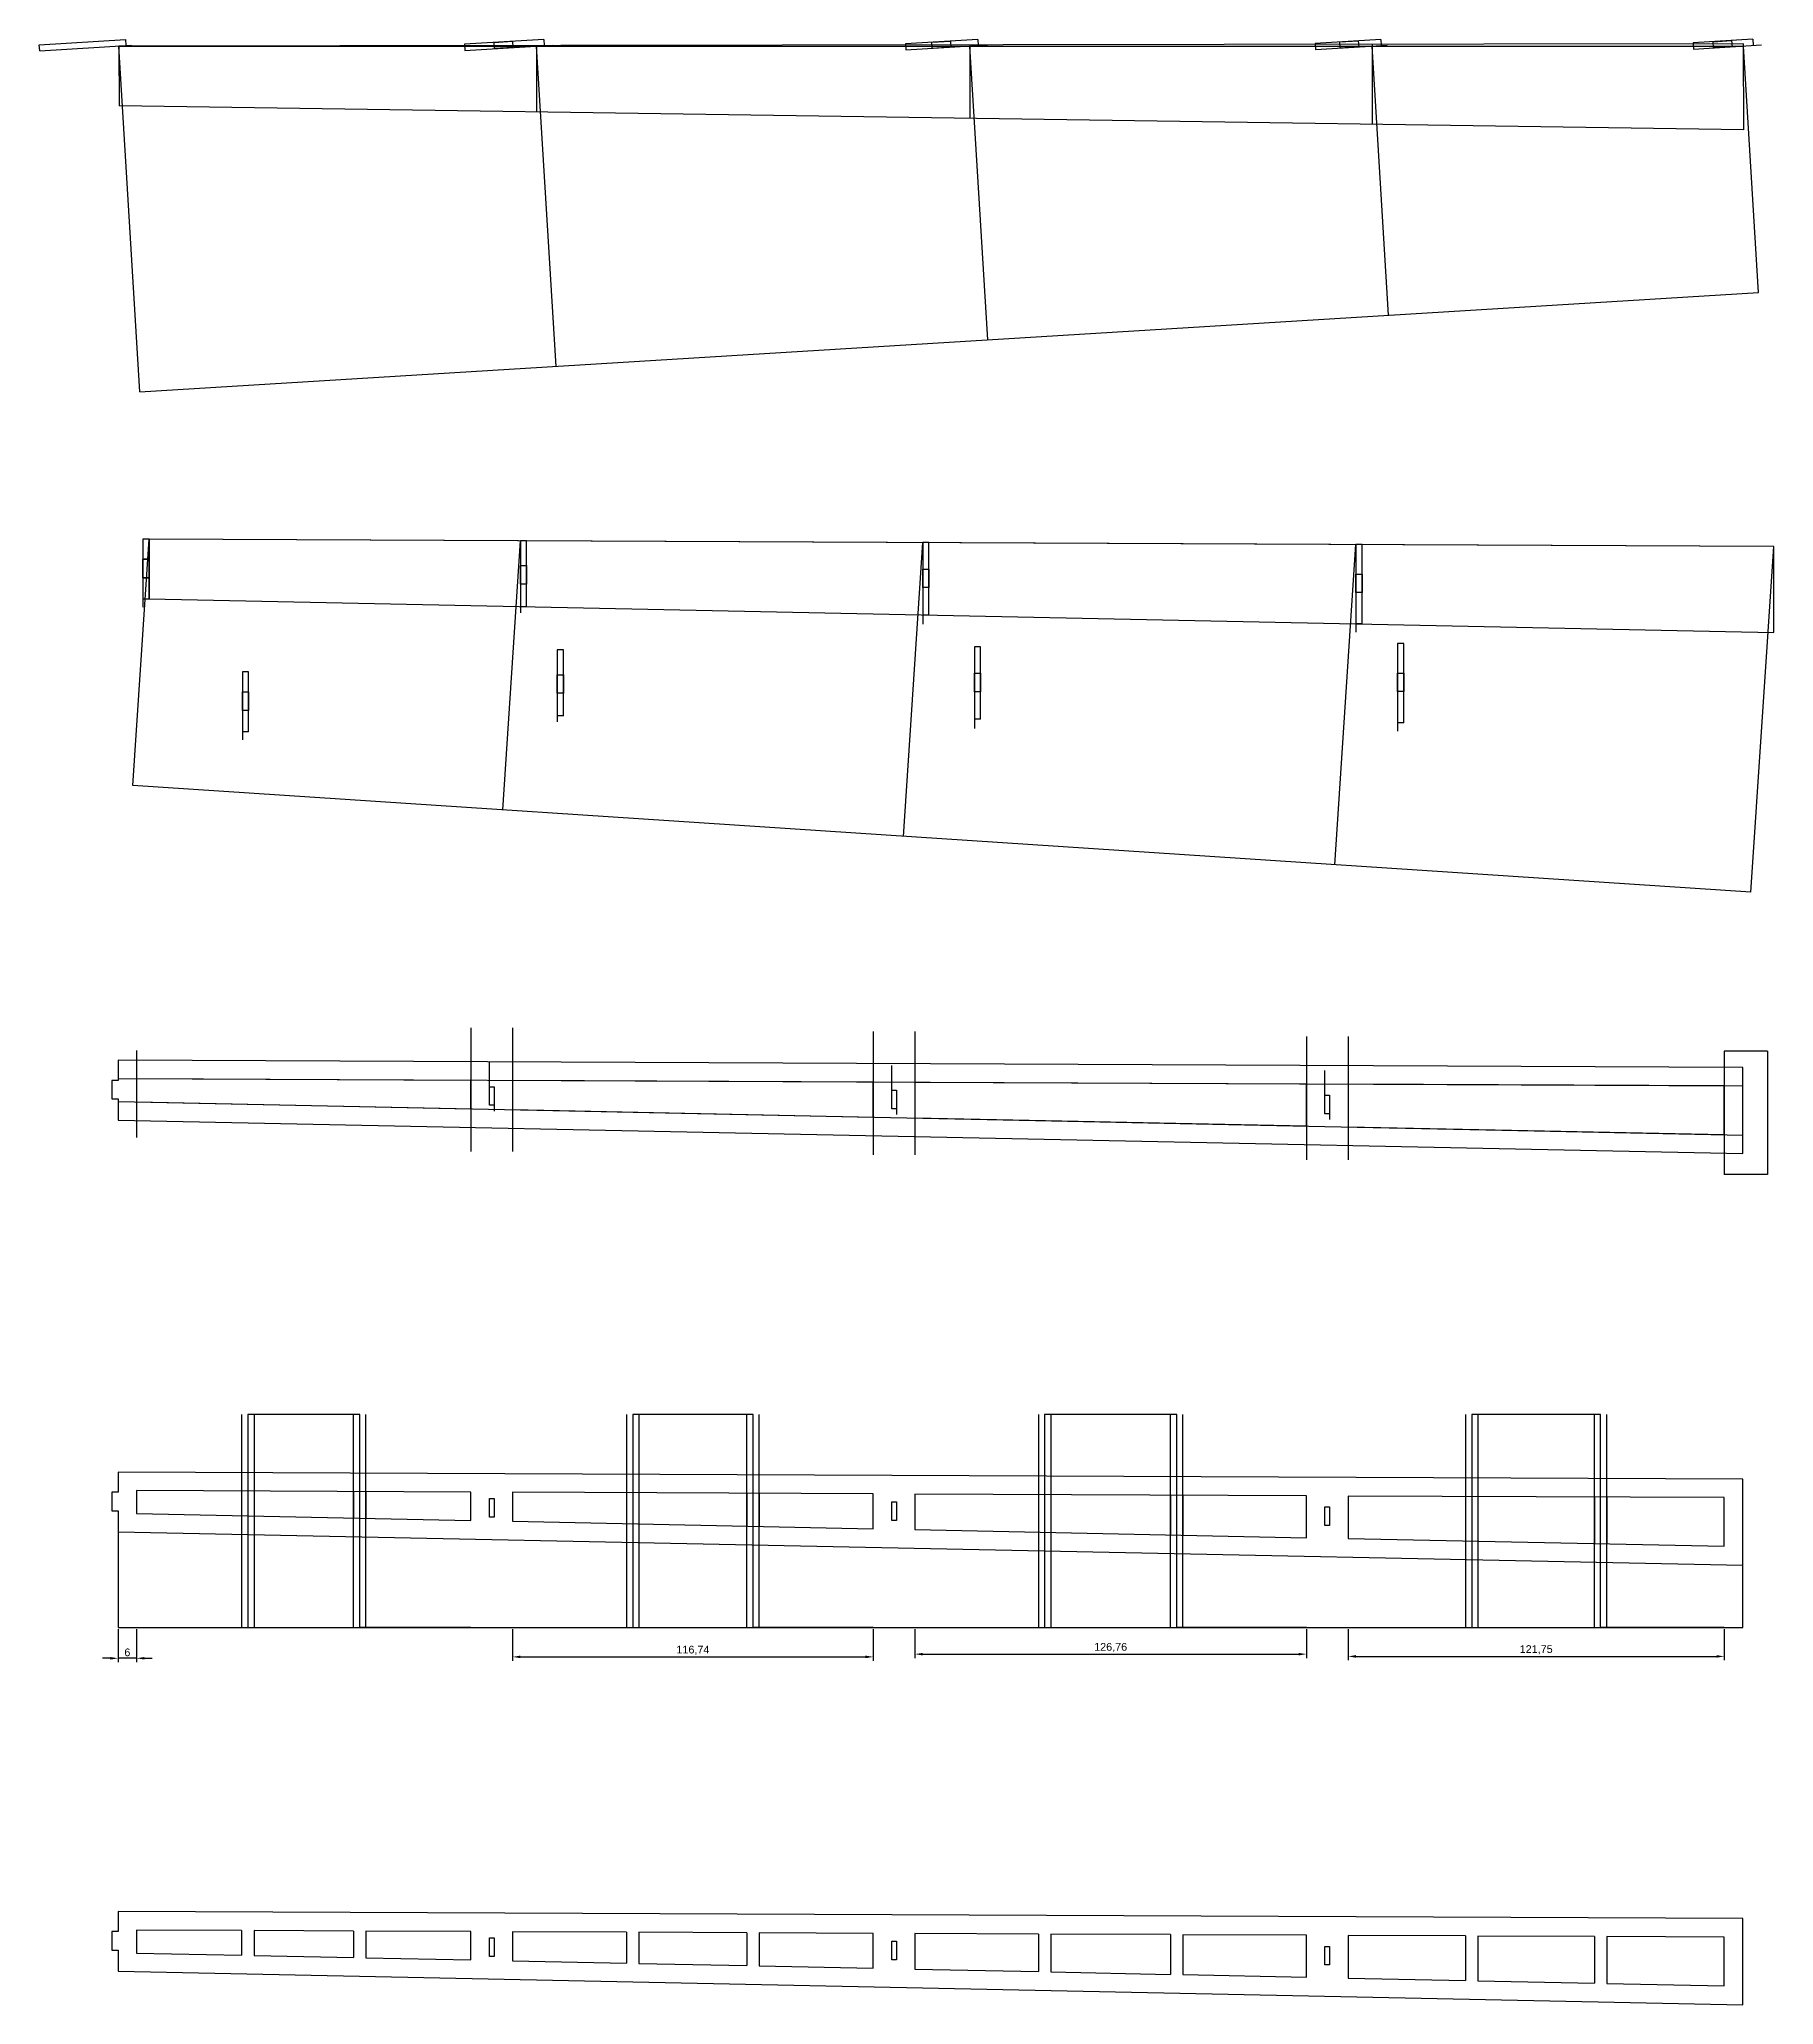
# Model space of a CAD drawing. Header units: millimetres. Extents: x -6564 to 404, y -3346 to 414.
# Drawn here: x -4113 to -3551, y -2333 to -1697 of the extents above; entities that cross this region are included whole.
import ezdxf

# ---------------------------------------------------------------- set-up
doc = ezdxf.new("R2010")
doc.units = ezdxf.units.MM
doc.layers.add('11', color=80, linetype='Continuous')
doc.layers.add('7', color=1, linetype='Continuous')
doc.styles.get("Standard").update_dxf_attribs({"font": 'arial.ttf'})
doc.dimstyles.new('ISO-25', dxfattribs={"dimtxt": 2.5, "dimasz": 2.5, "dimexe": 1.25, "dimexo": 0.625, "dimtad": 1, "dimtxsty": 'Standard', "dimcen": 2.5, "dimadec": 0, "dimazin": 0, "dimtfac": 1, "dimtmove": 0, "dimatfit": 3, "dimfxl": 1, "dimarcsym": 0})

# ---------------------------------------------------------------- blocks, each defined once
blk = doc.blocks.new('*D15')
at = {"layer": '7', "color": 0, "lineweight": -2, "transparency": 16777216}
for p, q in [((-4087.31, -2211.32), (-4087.31, -2221.95)), ((-4081.31, -2211.32), (-4081.31, -2221.95)), ((-4089.81, -2220.7), (-4092.31, -2220.7)), ((-4081.31, -2220.7), (-4087.31, -2220.7)), ((-4078.81, -2220.7), (-4076.31, -2220.7))]:
    blk.add_line(p, q, dxfattribs=at)
at = {"layer": '7', "color": 0, "transparency": 16777216}
for points in [[(-4089.81, -2220.29), (-4089.81, -2221.12), (-4087.31, -2220.7)], [(-4078.81, -2220.29), (-4078.81, -2221.12), (-4081.31, -2220.7)]]:
    blk.add_solid(points, dxfattribs=at)
at = {"layer": 'Defpoints', "color": 0, "transparency": 16777216}
for p in [(-4087.31, -2210.69), (-4081.31, -2210.69), (-4087.31, -2220.7)]:
    blk.add_point(p, dxfattribs=at)
at = {"layer": '7', "color": 0, "transparency": 16777216, "insert": (-4084.31, -2218.8), "char_height": 2.5, "attachment_point": 5}
blk.add_mtext('6', dxfattribs=at)
blk = doc.blocks.new('*D16')
at = {"layer": '7', "color": 0, "lineweight": -2, "transparency": 16777216}
for p, q in [((-3959.58, -2211.32), (-3959.58, -2221.5)), ((-3842.84, -2211.32), (-3842.84, -2221.5)), ((-3957.08, -2220.25), (-3845.34, -2220.25))]:
    blk.add_line(p, q, dxfattribs=at)
at = {"layer": '7', "color": 0, "transparency": 16777216}
for points in [[(-3957.08, -2219.83), (-3957.08, -2220.66), (-3959.58, -2220.25)], [(-3845.34, -2219.83), (-3845.34, -2220.66), (-3842.84, -2220.25)]]:
    blk.add_solid(points, dxfattribs=at)
at = {"layer": 'Defpoints', "color": 0, "transparency": 16777216}
for p in [(-3959.58, -2210.69), (-3842.84, -2210.69), (-3842.84, -2220.25)]:
    blk.add_point(p, dxfattribs=at)
at = {"layer": '7', "color": 0, "transparency": 16777216, "insert": (-3901.21, -2218.12), "char_height": 2.5, "attachment_point": 5}
blk.add_mtext('116,74', dxfattribs=at)
blk = doc.blocks.new('*D17')
at = {"layer": '7', "color": 0, "lineweight": -2, "transparency": 16777216}
for p, q in [((-3829.34, -2211.32), (-3829.34, -2220.61)), ((-3702.58, -2211.32), (-3702.58, -2220.61)), ((-3826.84, -2219.36), (-3705.08, -2219.36))]:
    blk.add_line(p, q, dxfattribs=at)
at = {"layer": '7', "color": 0, "transparency": 16777216}
for points in [[(-3826.84, -2218.95), (-3826.84, -2219.78), (-3829.34, -2219.36)], [(-3705.08, -2218.95), (-3705.08, -2219.78), (-3702.58, -2219.36)]]:
    blk.add_solid(points, dxfattribs=at)
at = {"layer": 'Defpoints', "color": 0, "transparency": 16777216}
for p in [(-3829.34, -2210.69), (-3702.58, -2210.69), (-3702.58, -2219.36)]:
    blk.add_point(p, dxfattribs=at)
at = {"layer": '7', "color": 0, "transparency": 16777216, "insert": (-3765.96, -2217.23), "char_height": 2.5, "attachment_point": 5}
blk.add_mtext('126,76', dxfattribs=at)
blk = doc.blocks.new('*D18')
at = {"layer": '7', "color": 0, "lineweight": -2, "transparency": 16777216}
for p, q in [((-3689.08, -2211.32), (-3689.08, -2221.34)), ((-3567.32, -2211.32), (-3567.32, -2221.34)), ((-3686.58, -2220.09), (-3569.82, -2220.09))]:
    blk.add_line(p, q, dxfattribs=at)
at = {"layer": '7', "color": 0, "transparency": 16777216}
for points in [[(-3686.58, -2219.67), (-3686.58, -2220.51), (-3689.08, -2220.09)], [(-3569.82, -2219.67), (-3569.82, -2220.51), (-3567.32, -2220.09)]]:
    blk.add_solid(points, dxfattribs=at)
at = {"layer": 'Defpoints', "color": 0, "transparency": 16777216}
for p in [(-3689.08, -2210.69), (-3567.32, -2210.69), (-3567.32, -2220.09)]:
    blk.add_point(p, dxfattribs=at)
at = {"layer": '7', "color": 0, "transparency": 16777216, "insert": (-3628.2, -2217.96), "char_height": 2.5, "attachment_point": 5}
blk.add_mtext('121,75', dxfattribs=at)

msp = doc.modelspace()

# ---------------------------------------------------------------- linework, layer by layer
for p, q in [((-4087.1095, -1698.7334), (-4086.9987, -1718.0642)), ((-3951.8506, -1698.5524), (-3951.8506, -1720.0772)), ((-3811.5875, -1698.3646), (-3811.5875, -1722.1663)), ((-3681.3432, -1698.1949), (-3681.3432, -1724.1062)), ((-3560.9536, -1725.8994), (-3561.1131, -1698.0456)), ((-3560.9536, -1725.8994), (-4086.9987, -1718.0642)), ((-4077.2901, -1858.3856), (-4077.2901, -1877.7071)), ((-4077.2901, -1877.7071), (-3551.3036, -1888.5644)), ((-3561.3228, -2029.4361), (-4087.3094, -2027.1116)), ((-4087.3094, -2027.1116), (-4087.3094, -2033.6302)), ((-3561.3228, -2057.2904), (-3561.3228, -2029.4361)), ((-4087.3094, -2033.6302), (-4089.3094, -2033.6302)), ((-4089.3094, -2033.6302), (-4089.3094, -2039.6302)), ((-4081.3094, -2033.1381), (-4081.3094, -2040.5556)), ((-3973.08, -2033.6165), (-4081.3094, -2033.1381)), ((-3973.08, -2042.7897), (-3973.08, -2033.6165)), ((-3959.58, -2033.6761), (-3959.58, -2043.0683)), ((-3842.837, -2034.1921), (-3959.58, -2033.6761)), ((-3842.837, -2045.4781), (-3842.837, -2034.1921)), ((-3829.337, -2034.2517), (-3829.337, -2045.7568)), ((-3702.5752, -2034.8119), (-3829.337, -2034.2517)), ((-3702.5752, -2048.3734), (-3702.5752, -2034.8119)), ((-3689.0752, -2034.8716), (-3689.0752, -2048.6521)), ((-3567.3228, -2035.4097), (-3689.0752, -2034.8716)), ((-3567.3228, -2051.1653), (-3567.3228, -2035.4097)), ((-4089.3094, -2039.6302), (-4087.3094, -2039.6302)), ((-4087.3094, -2039.6302), (-4087.3094, -2046.4331)), ((-4081.3094, -2040.5556), (-3973.08, -2042.7897)), ((-4087.3094, -2046.4331), (-3561.3228, -2057.2904)), ((-3959.58, -2043.0683), (-3842.837, -2045.4781)), ((-3829.337, -2045.7568), (-3702.5752, -2048.3734)), ((-3689.0752, -2048.6521), (-3567.3228, -2051.1653)), ((-3561.3228, -2162.725), (-4087.3094, -2160.4004)), ((-4087.3094, -2160.4004), (-4087.3094, -2166.9191)), ((-3561.3228, -2190.5792), (-3561.3228, -2162.725)), ((-4087.3094, -2166.9191), (-4089.3094, -2166.9191)), ((-4089.3094, -2166.9191), (-4089.3094, -2172.9191)), ((-4081.3094, -2166.427), (-4081.3094, -2173.8445)), ((-3973.08, -2166.9053), (-4081.3094, -2166.427)), ((-4047.31, -2166.5773), (-4047.31, -2174.5463)), ((-4043.31, -2166.5949), (-4043.31, -2174.6289)), ((-4011.08, -2166.7374), (-4011.08, -2175.2941)), ((-4007.08, -2166.755), (-4007.08, -2175.3767)), ((-3973.08, -2176.0785), (-3973.08, -2166.9053)), ((-3959.58, -2166.965), (-3959.58, -2176.3572)), ((-3842.837, -2167.4809), (-3959.58, -2166.965)), ((-3922.677, -2167.1281), (-3922.677, -2177.1189)), ((-3918.677, -2167.1457), (-3918.677, -2177.2015)), ((-3883.737, -2167.3002), (-3883.737, -2177.9227)), ((-3879.737, -2167.3178), (-3879.737, -2178.0053)), ((-3842.837, -2178.767), (-3842.837, -2167.4809)), ((-3829.337, -2167.5406), (-3829.337, -2179.0456)), ((-3702.5752, -2168.1008), (-3829.337, -2167.5406)), ((-3789.3352, -2167.7174), (-3789.3352, -2179.8714)), ((-3785.3352, -2167.735), (-3785.3352, -2179.9539)), ((-3746.5752, -2167.9063), (-3746.5752, -2180.754)), ((-3742.5752, -2167.924), (-3742.5752, -2180.8366)), ((-3702.5752, -2181.6622), (-3702.5752, -2168.1008)), ((-3689.0752, -2168.1604), (-3689.0752, -2181.9409)), ((-3567.3228, -2168.6985), (-3689.0752, -2168.1604)), ((-3651.0728, -2168.3284), (-3651.0728, -2182.7254)), ((-3647.0728, -2168.3461), (-3647.0728, -2182.8079)), ((-3609.3228, -2168.5129), (-3609.3228, -2183.5871)), ((-3605.3228, -2168.5306), (-3605.3228, -2183.6697)), ((-3567.3228, -2184.4541), (-3567.3228, -2168.6985)), ((-4089.3094, -2172.9191), (-4087.3094, -2172.9191)), ((-4087.3094, -2172.9191), (-4087.3094, -2179.7219)), ((-4081.3094, -2173.8445), (-3973.08, -2176.0785)), ((-4087.3094, -2179.7219), (-3561.3228, -2190.5792)), ((-3959.58, -2176.3572), (-3842.837, -2178.767)), ((-3829.337, -2179.0456), (-3702.5752, -2181.6622)), ((-3689.0752, -2181.9409), (-3567.3228, -2184.4541)), ((-3561.3228, -2304.993), (-4087.3094, -2302.6684)), ((-4087.3094, -2302.6684), (-4087.3094, -2309.1871)), ((-4087.3094, -2309.1871), (-4089.3094, -2309.1871)), ((-4089.3094, -2309.1871), (-4089.3094, -2315.1871)), ((-4081.3094, -2308.695), (-4081.3094, -2316.1124)), ((-4047.31, -2308.8452), (-4081.3094, -2308.695)), ((-4047.31, -2308.8452), (-4047.31, -2316.8143)), ((-4043.31, -2308.8629), (-4043.31, -2316.8968)), ((-4011.08, -2309.0053), (-4043.31, -2308.8629)), ((-4011.08, -2309.0053), (-4011.08, -2317.5621)), ((-3973.08, -2309.1733), (-4007.08, -2309.023)), ((-4007.08, -2309.023), (-4007.08, -2317.6447)), ((-3973.08, -2318.3465), (-3973.08, -2309.1733)), ((-3959.58, -2309.2329), (-3959.58, -2318.6252)), ((-3922.677, -2309.396), (-3959.58, -2309.2329)), ((-3922.677, -2309.396), (-3922.677, -2319.3869)), ((-3918.677, -2309.4137), (-3918.677, -2319.4695)), ((-3883.737, -2309.5681), (-3918.677, -2309.4137)), ((-3883.737, -2309.5681), (-3883.737, -2320.1907)), ((-3842.837, -2309.7489), (-3879.737, -2309.5858)), ((-3879.737, -2309.5858), (-3879.737, -2320.2733)), ((-3561.3228, -2332.8472), (-3561.3228, -2304.993)), ((-4089.3094, -2315.1871), (-4087.3094, -2315.1871)), ((-4087.3094, -2315.1871), (-4087.3094, -2321.9899)), ((-3842.837, -2321.035), (-3842.837, -2309.7489)), ((-3829.337, -2309.8085), (-3829.337, -2321.3136)), ((-3789.3352, -2309.9853), (-3829.337, -2309.8085)), ((-3789.3352, -2309.9853), (-3789.3352, -2322.1393)), ((-3785.3352, -2310.003), (-3785.3352, -2322.2219)), ((-3746.5752, -2310.1743), (-3785.3352, -2310.003)), ((-3746.5752, -2310.1743), (-3746.5752, -2323.022)), ((-3702.5752, -2310.3688), (-3742.5752, -2310.192)), ((-3742.5752, -2310.192), (-3742.5752, -2323.1045)), ((-3702.5752, -2323.9302), (-3702.5752, -2310.3688)), ((-3689.0752, -2310.4284), (-3689.0752, -2324.2089)), ((-3651.0728, -2310.5964), (-3689.0752, -2310.4284)), ((-3651.0728, -2310.5964), (-3651.0728, -2324.9933)), ((-3647.0728, -2310.614), (-3647.0728, -2325.0759)), ((-3609.3228, -2310.7809), (-3647.0728, -2310.614)), ((-3609.3228, -2310.7809), (-3609.3228, -2325.8551)), ((-3567.3228, -2310.9665), (-3605.3228, -2310.7986)), ((-3605.3228, -2310.7986), (-3605.3228, -2325.9377)), ((-3567.3228, -2326.7221), (-3567.3228, -2310.9665)), ((-4087.3094, -2321.9899), (-3561.3228, -2332.8472)), ((-4081.3094, -2316.1124), (-4047.31, -2316.8143)), ((-4043.31, -2316.8968), (-4011.08, -2317.5621)), ((-4007.08, -2317.6447), (-3973.08, -2318.3465)), ((-3959.58, -2318.6252), (-3922.677, -2319.3869)), ((-3918.677, -2319.4695), (-3883.737, -2320.1907)), ((-3879.737, -2320.2733), (-3842.837, -2321.035)), ((-3829.337, -2321.3136), (-3789.3352, -2322.1393)), ((-3785.3352, -2322.2219), (-3746.5752, -2323.022)), ((-3742.5752, -2323.1045), (-3702.5752, -2323.9302)), ((-3689.0752, -2324.2089), (-3651.0728, -2324.9933)), ((-3647.0728, -2325.0759), (-3609.3228, -2325.8551)), ((-3605.3228, -2325.9377), (-3567.3228, -2326.7221))]:
    msp.add_line(p, q)
at = {"color": 7, "linetype": 'Continuous', "lineweight": 25}
msp.add_line((-3551.3036, -1888.5644), (-3551.3036, -1860.7102), dxfattribs=at)
at = {"color": 7, "linetype": 'Continuous', "lineweight": 25, "flags": 128}
for points in [[(-3561.1131, -1698.0456), (-3729.1634, -1698.2543), (-4087.1043, -1698.7334)], [(-3551.3036, -1860.7102), (-3719.3523, -1859.9565), (-4077.2901, -1858.3856)]]:
    msp.add_lwpolyline(points, dxfattribs=at)
for points in [[(-3967.08, -2035.6809), (-3965.58, -2035.6809), (-3965.58, -2041.6809), (-3967.08, -2041.6809)], [(-3836.837, -2036.7737), (-3835.337, -2036.7737), (-3835.337, -2042.7737), (-3836.837, -2042.7737)], [(-3696.5752, -2038.4088), (-3695.0752, -2038.4088), (-3695.0752, -2044.4088), (-3696.5752, -2044.4088)], [(-3967.08, -2168.9697), (-3965.58, -2168.9697), (-3965.58, -2174.9697), (-3967.08, -2174.9697)], [(-3836.837, -2170.0625), (-3835.337, -2170.0625), (-3835.337, -2176.0625), (-3836.837, -2176.0625)], [(-3696.5752, -2171.6977), (-3695.0752, -2171.6977), (-3695.0752, -2177.6977), (-3696.5752, -2177.6977)], [(-3967.08, -2311.2377), (-3965.58, -2311.2377), (-3965.58, -2317.2377), (-3967.08, -2317.2377)], [(-3836.837, -2312.3305), (-3835.337, -2312.3305), (-3835.337, -2318.3305), (-3836.837, -2318.3305)], [(-3696.5752, -2313.9657), (-3695.0752, -2313.9657), (-3695.0752, -2319.9657), (-3696.5752, -2319.9657)]]:
    msp.add_lwpolyline(points, close=True)
at = {"layer": '11'}
for p, q in [((-4112.8179, -1698.3059), (-4084.9617, -1696.5983)), ((-4112.6955, -1700.3022), (-4112.8179, -1698.3059)), ((-4112.6955, -1700.3022), (-4082.9358, -1698.4779)), ((-4080.2406, -1810.7017), (-4087.1043, -1698.7334)), ((-4087.1043, -1698.7334), (-3561.1176, -1698.7529)), ((-4084.9617, -1696.5983), (-4084.8393, -1698.5945)), ((-3949.4779, -1696.5892), (-3975.1546, -1698.1632)), ((-3975.1546, -1698.1632), (-3975.0322, -1700.1595)), ((-3975.0322, -1700.1595), (-3946.6798, -1698.4214)), ((-3945.4935, -1802.4416), (-3951.8506, -1698.7384)), ((-3949.4779, -1696.5892), (-3949.3555, -1698.5855)), ((-3808.9711, -1696.5795), (-3832.3815, -1698.0145)), ((-3832.3815, -1698.0145), (-3832.2591, -1700.0108)), ((-3832.2591, -1700.0108), (-3805.853, -1698.3921)), ((-3805.7558, -1793.8756), (-3811.5875, -1698.7436)), ((-3808.9711, -1696.5795), (-3808.8487, -1698.5757)), ((-3678.4954, -1696.5701), (-3699.8024, -1697.8762)), ((-3699.8024, -1697.8762), (-3699.68, -1699.8725)), ((-3699.68, -1699.8725), (-3676.4182, -1698.4465)), ((-3675.9994, -1785.9214), (-3681.3432, -1698.7484)), ((-3678.4954, -1696.5701), (-3678.373, -1698.5664)), ((-3558.0499, -1696.5611), (-3577.4135, -1697.7481)), ((-3577.4135, -1697.7481), (-3577.2912, -1699.7443)), ((-3577.2912, -1699.7443), (-3555.296, -1698.396)), ((-3556.2242, -1778.5791), (-3561.1176, -1698.7529)), ((-3558.0499, -1696.5611), (-3557.9276, -1698.5573)), ((-4080.2406, -1810.7017), (-3556.2242, -1778.5791)), ((-4082.5342, -1938.1893), (-4077.2851, -1858.3856)), ((-4079.2901, -1858.3856), (-4079.2901, -1880.422)), ((-4077.2901, -1858.3856), (-4079.2901, -1858.3856)), ((-4077.2901, -1877.7855), (-4077.2901, -1858.3856)), ((-3551.3036, -1860.7102), (-4077.2851, -1858.3856)), ((-3962.793, -1946.0653), (-3957.0608, -1858.917)), ((-3957.0608, -1858.917), (-3957.0608, -1882.2225)), ((-3955.0608, -1858.917), (-3957.0608, -1858.917)), ((-3955.0608, -1880.264), (-3955.0608, -1858.917)), ((-3833.0733, -1954.5976), (-3826.8177, -1859.4926)), ((-3826.8177, -1859.4926), (-3826.8177, -1885.9482)), ((-3824.8177, -1859.4926), (-3826.8177, -1859.4926)), ((-3824.8177, -1882.9468), (-3824.8177, -1859.4926)), ((-3693.3751, -1963.7863), (-3686.556, -1860.1124)), ((-3686.556, -1860.1124), (-3686.556, -1888.5181)), ((-3684.556, -1860.1124), (-3686.556, -1860.1124)), ((-3684.556, -1885.8373), (-3684.556, -1860.1124)), ((-3558.6662, -1972.6467), (-3551.3036, -1860.7102)), ((-4077.2901, -1877.7855), (-4079.2901, -1877.7855)), ((-3955.0608, -1880.264), (-3957.0608, -1880.264)), ((-3824.8177, -1882.9468), (-3826.8177, -1882.9468)), ((-3684.556, -1885.8373), (-3686.556, -1885.8373)), ((-3945.1451, -1894.2286), (-3945.1451, -1917.5341)), ((-3943.1451, -1894.2286), (-3945.1451, -1894.2286)), ((-3943.1451, -1915.5756), (-3943.1451, -1894.2286)), ((-3810.0877, -1893.2461), (-3810.0877, -1919.7017)), ((-3808.0877, -1893.2461), (-3810.0877, -1893.2461)), ((-3808.0877, -1916.7004), (-3808.0877, -1893.2461)), ((-3673.0473, -1892.1538), (-3673.0473, -1920.5595)), ((-3671.0473, -1892.1538), (-3673.0473, -1892.1538)), ((-3671.0473, -1917.8787), (-3671.0473, -1892.1538)), ((-4047.0731, -1901.3161), (-4047.0731, -1923.3525)), ((-4045.0731, -1901.3161), (-4047.0731, -1901.3161)), ((-4045.0731, -1920.716), (-4045.0731, -1901.3161)), ((-4045.0731, -1920.716), (-4047.0731, -1920.716)), ((-3943.1451, -1915.5756), (-3945.1451, -1915.5756)), ((-3808.0877, -1916.7004), (-3810.0877, -1916.7004)), ((-3671.0473, -1917.8787), (-3673.0473, -1917.8787)), ((-3558.6662, -1972.6467), (-4082.5342, -1938.1893))]:
    msp.add_line(p, q, dxfattribs=at)
for points in [[(-3965.4797, -1699.5739), (-3965.6021, -1697.5776), (-3959.6133, -1697.2105), (-3959.491, -1699.2068)], [(-3823.72, -1699.4873), (-3823.8423, -1697.4911), (-3817.8536, -1697.124), (-3817.7312, -1699.1202)], [(-3691.6571, -1699.3807), (-3691.7795, -1697.3844), (-3685.7907, -1697.0173), (-3685.6684, -1699.0136)], [(-3570.7847, -1699.3455), (-3570.9071, -1697.3492), (-3564.9183, -1696.9821), (-3564.7959, -1698.9784)], [(-4079.2901, -1864.9043), (-4077.2901, -1864.9043), (-4077.2901, -1870.9043), (-4079.2901, -1870.9043)], [(-3957.0608, -1866.9549), (-3955.0608, -1866.9549), (-3955.0608, -1872.9549), (-3957.0608, -1872.9549)], [(-3826.8177, -1868.0477), (-3824.8177, -1868.0477), (-3824.8177, -1874.0477), (-3826.8177, -1874.0477)], [(-3686.556, -1869.6829), (-3684.556, -1869.6829), (-3684.556, -1875.6829), (-3686.556, -1875.6829)], [(-3945.1451, -1902.2666), (-3943.1451, -1902.2666), (-3943.1451, -1908.2666), (-3945.1451, -1908.2666)], [(-3810.0876, -1901.8012), (-3808.0876, -1901.8012), (-3808.0876, -1907.8012), (-3810.0876, -1907.8012)], [(-3673.0473, -1901.7243), (-3671.0473, -1901.7243), (-3671.0473, -1907.7243), (-3673.0473, -1907.7243)], [(-4047.0731, -1907.8348), (-4045.0731, -1907.8348), (-4045.0731, -1913.8348), (-4047.0731, -1913.8348)]]:
    msp.add_lwpolyline(points, close=True, dxfattribs=at)
at = {"layer": '7'}
for p, q in [((-3551.3036, -1860.7102), (-4077.2901, -1858.3856)), ((-4077.2901, -1858.3856), (-4077.2901, -1864.9043)), ((-3551.3036, -1888.5644), (-3551.3036, -1860.7102)), ((-4077.2901, -1864.9043), (-4079.2901, -1864.9043)), ((-4079.2901, -1864.9043), (-4079.2901, -1870.9043)), ((-4079.2901, -1870.9043), (-4077.2901, -1870.9043)), ((-4077.2901, -1870.9043), (-4077.2901, -1877.7071)), ((-4077.2901, -1877.7071), (-3551.3036, -1888.5644)), ((-3973.08, -2016.6458), (-3973.08, -2056.6095)), ((-3959.58, -2016.6458), (-3959.58, -2056.6095)), ((-3842.837, -2017.7386), (-3842.837, -2057.7023)), ((-3829.337, -2017.7386), (-3829.337, -2057.7023)), ((-3702.5752, -2019.3738), (-3702.5752, -2059.3375)), ((-3689.0752, -2019.3738), (-3689.0752, -2059.3375)), ((-4081.3094, -2023.9359), (-4081.3094, -2052.1266)), ((-3967.08, -2035.6809), (-3967.08, -2027.6429)), ((-3836.837, -2036.7737), (-3836.837, -2028.7357)), ((-3553.3228, -2024.1208), (-3567.3228, -2024.1208)), ((-3567.3228, -2024.1208), (-3567.3228, -2064.0845)), ((-3553.3228, -2024.1208), (-3553.3228, -2064.0845)), ((-3561.3494, -2035.4361), (-4087.3359, -2033.1115)), ((-3696.5752, -2038.4088), (-3696.5752, -2030.3709)), ((-3561.3228, -2043.1559), (-3561.3228, -2035.1179)), ((-4087.1856, -2040.4343), (-3561.199, -2051.2917)), ((-3965.58, -2041.6809), (-3965.58, -2043.5626)), ((-3835.337, -2042.7737), (-3835.337, -2044.6554)), ((-3695.0752, -2044.4088), (-3695.0752, -2046.2905)), ((-3553.3228, -2064.0845), (-3567.3228, -2064.0845)), ((-4047.31, -2141.7663), (-4047.31, -2210.693)), ((-4009.08, -2141.7663), (-4045.31, -2141.7663)), ((-4045.31, -2141.7663), (-4045.31, -2210.693)), ((-4043.31, -2141.7663), (-4043.31, -2210.693)), ((-4011.08, -2210.693), (-4011.08, -2141.7663)), ((-4009.08, -2210.693), (-4009.08, -2141.7663)), ((-4007.08, -2210.693), (-4007.08, -2141.7663)), ((-3922.677, -2141.7663), (-3922.677, -2210.693)), ((-3881.737, -2141.7663), (-3920.677, -2141.7663)), ((-3920.677, -2141.7663), (-3920.677, -2210.693)), ((-3918.677, -2141.7663), (-3918.677, -2210.693)), ((-3883.737, -2210.693), (-3883.737, -2141.7663)), ((-3881.737, -2210.693), (-3881.737, -2141.7663)), ((-3879.737, -2210.693), (-3879.737, -2141.7663)), ((-3789.3352, -2141.7663), (-3789.3352, -2210.693)), ((-3744.5752, -2141.7663), (-3787.3352, -2141.7663)), ((-3787.3352, -2141.7663), (-3787.3352, -2210.693)), ((-3785.3352, -2141.7663), (-3785.3352, -2210.693)), ((-3746.5752, -2210.693), (-3746.5752, -2141.7663)), ((-3744.5752, -2210.693), (-3744.5752, -2141.7663)), ((-3742.5752, -2210.693), (-3742.5752, -2141.7663)), ((-3651.0728, -2141.7663), (-3651.0728, -2210.693)), ((-3607.3228, -2141.7663), (-3649.0728, -2141.7663)), ((-3649.0728, -2141.7663), (-3649.0728, -2210.693)), ((-3647.0728, -2141.7663), (-3647.0728, -2210.693)), ((-3609.3228, -2210.693), (-3609.3228, -2141.7663)), ((-3607.3228, -2210.693), (-3607.3228, -2141.7663)), ((-3605.3228, -2210.693), (-3605.3228, -2141.7663)), ((-4087.3094, -2177.7223), (-4087.3094, -2210.693)), ((-3561.3228, -2210.693), (-3561.3228, -2188.5788)), ((-4087.3094, -2210.693), (-3561.3228, -2210.693)), ((-3973.08, -2210.693), (-4009.08, -2210.693)), ((-3842.837, -2210.693), (-3881.737, -2210.693)), ((-3702.5752, -2210.693), (-3744.5752, -2210.693)), ((-3567.3228, -2210.693), (-3607.3228, -2210.693))]:
    msp.add_line(p, q, dxfattribs=at)
for points in [[(-3957.0608, -1866.9549), (-3955.0608, -1866.9549), (-3955.0608, -1872.9549), (-3957.0608, -1872.9549)], [(-3826.8177, -1868.0477), (-3824.8177, -1868.0477), (-3824.8177, -1874.0477), (-3826.8177, -1874.0477)], [(-3686.556, -1869.6829), (-3684.556, -1869.6829), (-3684.556, -1875.6829), (-3686.556, -1875.6829)]]:
    msp.add_lwpolyline(points, close=True, dxfattribs=at)

# ---------------------------------------------------------------- dimensions: what is measured, and where the dimension line sits
for base, p1, p2, picture, middle in [((-4087.3094, -2220.7042), (-4081.3094, -2210.693), (-4087.3094, -2210.693), '*D15', (-4084.3094, -2218.8027)), ((-3842.837, -2220.2468), (-3959.58, -2210.693), (-3842.837, -2210.693), '*D16', (-3901.2085, -2218.1194)), ((-3702.5752, -2219.3622), (-3829.337, -2210.693), (-3702.5752, -2210.693), '*D17', (-3765.9561, -2217.2348)), ((-3567.3228, -2220.0891), (-3689.0752, -2210.693), (-3567.3228, -2210.693), '*D18', (-3628.199, -2217.9617))]:
    dim = msp.add_linear_dim(base=base, p1=p1, p2=p2, dimstyle='ISO-25', dxfattribs=at)
    dim.commit()
    dim.dimension.update_dxf_attribs({"geometry": picture, "text_midpoint": middle})

doc.saveas('drawing.dxf')
